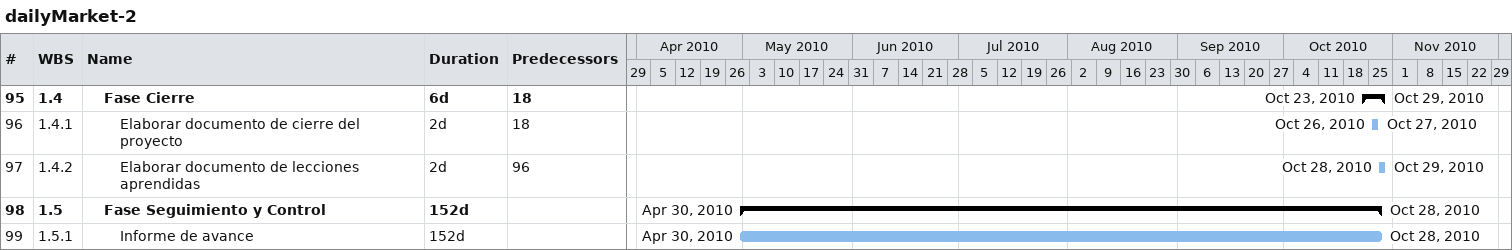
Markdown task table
dailyMarket-2

| ID | WBS | Task | Duration | Start | Finish | Predecessors |
|---|---|---|---|---|---|---|
| 95 | 1.4 | **Fase Cierre** | 6d | 2010-10-23 | 2010-10-29 | 18 |
| 96 | 1.4.1 | Elaborar documento de cierre del proyecto | 2d | 2010-10-26 | 2010-10-27 | 18 |
| 97 | 1.4.2 | Elaborar documento de lecciones aprendidas | 2d | 2010-10-28 | 2010-10-29 | 96 |
| 98 | 1.5 | **Fase Seguimiento y Control** | 152d | 2010-04-30 | 2010-10-28 |  |
| 99 | 1.5.1 | Informe de avance | 152d | 2010-04-30 | 2010-10-28 |  |
